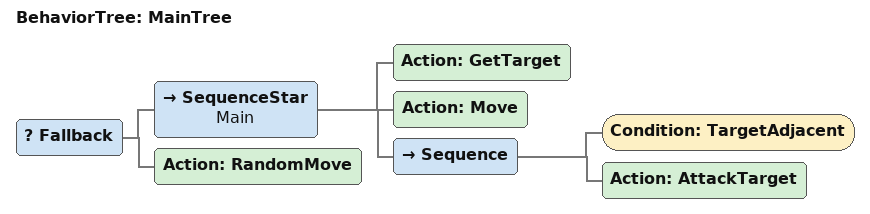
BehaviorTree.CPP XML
<root main_tree_to_execute="MainTree">
    <BehaviorTree ID="MainTree">
        <Fallback>
            <SequenceStar name="Main">
                <Action ID="GetTarget"/>
                <Action ID="Move"/>
                <Sequence>
                    <Condition ID="TargetAdjacent"/>
                    <Action ID="AttackTarget"/>
                </Sequence>
            </SequenceStar>
            <Action ID="RandomMove"/>
        </Fallback>
    </BehaviorTree>
</root>
